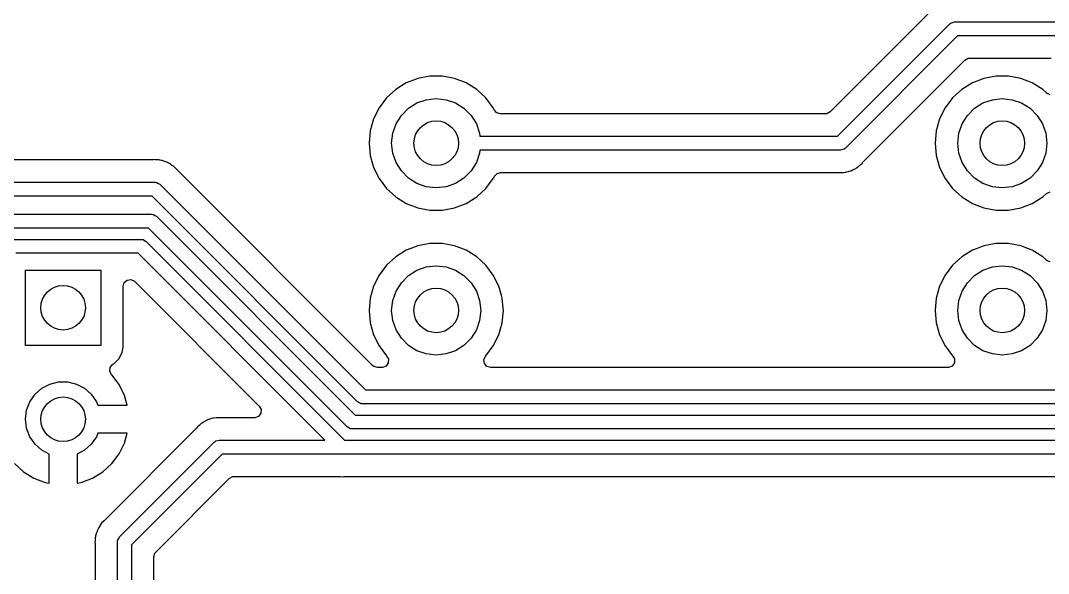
# Model space of a CAD drawing. Extents: x 0.79 to 7.48, y -4.92 to -0.79.
# Drawn here: x 1.584 to 2.31, y -2.786 to -2.396 of the extents above; entities that cross this region are included whole.
import ezdxf

# ---------------------------------------------------------------- set-up
doc = ezdxf.new("R2010")
doc.units = 0
doc.header["$MEASUREMENT"] = 0
doc.layers.add('BLACK', color=7, linetype='CONTINUOUS')

msp = doc.modelspace()

# ---------------------------------------------------------------- linework, layer by layer
at = {"layer": 'BLACK', "linetype": 'CONTINUOUS'}
for p, q in [((2.22792, -2.38849), (2.15625, -2.46016)), ((2.24293, -2.397), (2.24409, -2.39665)), ((2.24409, -2.39665), (2.31523, -2.39665)), ((2.16135, -2.47736), (2.24061, -2.39809)), ((2.24061, -2.39809), (2.24132, -2.39757)), ((2.24132, -2.39757), (2.24143, -2.39743)), ((2.24143, -2.39743), (2.24154, -2.3974)), ((2.24154, -2.3974), (2.24174, -2.39726)), ((2.24174, -2.39726), (2.24293, -2.397)), ((2.24613, -2.4065), (2.16687, -2.48576)), ((2.32015, -2.4065), (2.24613, -2.4065)), ((2.17956, -2.49537), (2.25123, -2.42369)), ((2.25123, -2.42369), (2.25365, -2.42238)), ((2.25365, -2.42238), (2.25469, -2.42226)), ((2.25469, -2.42226), (2.3123, -2.42226)), ((1.8566, -2.43979), (1.84915, -2.4444)), ((1.86171, -2.43781), (1.8566, -2.43979)), ((1.8566, -2.43979), (1.8566, -2.43979)), ((1.86477, -2.43663), (1.86171, -2.43781)), ((1.87338, -2.43502), (1.86477, -2.43663)), ((1.88214, -2.43502), (1.87338, -2.43502)), ((1.89075, -2.43663), (1.88214, -2.43502)), ((1.89891, -2.43979), (1.89075, -2.43663)), ((1.90636, -2.4444), (1.89891, -2.43979)), ((1.89891, -2.43979), (1.89891, -2.43979)), ((2.2566, -2.43979), (2.24915, -2.4444)), ((2.26171, -2.43781), (2.2566, -2.43979)), ((2.2566, -2.43979), (2.2566, -2.43979)), ((2.26477, -2.43663), (2.26171, -2.43781)), ((2.27338, -2.43502), (2.26477, -2.43663)), ((2.28214, -2.43502), (2.27338, -2.43502)), ((2.29075, -2.43663), (2.28214, -2.43502)), ((2.29891, -2.43979), (2.29075, -2.43663)), ((2.30636, -2.4444), (2.29891, -2.43979)), ((2.29891, -2.43979), (2.29891, -2.43979)), ((1.84915, -2.4444), (1.84268, -2.45031)), ((1.84915, -2.4444), (1.84915, -2.4444)), ((1.91283, -2.45031), (1.90636, -2.4444)), ((1.90636, -2.4444), (1.90636, -2.4444)), ((2.24915, -2.4444), (2.24268, -2.45031)), ((2.24915, -2.4444), (2.24915, -2.4444)), ((2.30901, -2.44682), (2.30636, -2.4444)), ((2.30636, -2.4444), (2.30636, -2.4444)), ((2.3091, -2.4469), (2.30901, -2.44682)), ((2.3116, -2.44804), (2.3091, -2.4469)), ((1.84268, -2.45031), (1.8374, -2.4573)), ((1.85812, -2.45766), (1.86409, -2.45391)), ((1.86409, -2.45391), (1.87075, -2.45158)), ((1.87075, -2.45158), (1.87776, -2.45079)), ((1.87776, -2.45079), (1.88476, -2.45158)), ((1.88476, -2.45158), (1.89142, -2.45391)), ((1.89142, -2.45391), (1.89739, -2.45766)), ((1.91811, -2.4573), (1.91283, -2.45031)), ((2.24268, -2.45031), (2.2374, -2.4573)), ((2.25812, -2.45766), (2.26409, -2.45391)), ((2.26409, -2.45391), (2.27075, -2.45158)), ((2.27075, -2.45158), (2.27776, -2.45079)), ((2.27776, -2.45079), (2.28476, -2.45158)), ((2.28476, -2.45158), (2.29142, -2.45391)), ((2.29142, -2.45391), (2.29739, -2.45766)), ((1.8374, -2.4573), (1.8335, -2.46514)), ((1.8374, -2.4573), (1.8374, -2.4573)), ((1.85313, -2.46265), (1.85812, -2.45766)), ((1.89739, -2.45766), (1.90238, -2.46265)), ((1.91891, -2.45889), (1.91811, -2.4573)), ((1.91811, -2.4573), (1.91811, -2.4573)), ((1.92064, -2.46082), (1.91891, -2.45889)), ((1.92328, -2.46159), (1.92064, -2.46082)), ((2.15279, -2.46159), (1.92328, -2.46159)), ((2.15383, -2.46148), (2.15279, -2.46159)), ((2.15625, -2.46016), (2.15383, -2.46148)), ((2.2374, -2.4573), (2.2335, -2.46514)), ((2.2374, -2.4573), (2.2374, -2.4573)), ((2.25313, -2.46265), (2.25812, -2.45766)), ((2.29739, -2.45766), (2.30238, -2.46265)), ((1.83349, -2.46514), (1.8311, -2.47356)), ((1.8335, -2.46514), (1.83349, -2.46514)), ((1.84705, -2.47527), (1.84938, -2.46862)), ((1.84938, -2.46862), (1.85313, -2.46265)), ((1.90238, -2.46265), (1.90613, -2.46862)), ((1.90613, -2.46862), (1.90846, -2.47527)), ((2.23349, -2.46514), (2.2311, -2.47356)), ((2.2335, -2.46514), (2.23349, -2.46514)), ((2.24705, -2.47527), (2.24938, -2.46862)), ((2.24938, -2.46862), (2.25313, -2.46265)), ((2.30238, -2.46265), (2.30613, -2.46862)), ((2.30613, -2.46862), (2.30846, -2.47527)), ((1.8311, -2.47356), (1.83029, -2.48228)), ((1.8311, -2.47356), (1.8311, -2.47356)), ((1.84626, -2.48228), (1.84705, -2.47527)), ((1.90846, -2.47527), (1.9087, -2.47736)), ((2.2311, -2.47356), (2.23029, -2.48228)), ((2.2311, -2.47356), (2.2311, -2.47356)), ((2.24626, -2.48228), (2.24705, -2.47527)), ((2.30846, -2.47527), (2.30925, -2.48228)), ((1.83029, -2.48228), (1.83029, -2.48228)), ((1.83029, -2.48228), (1.8311, -2.49101)), ((1.84705, -2.48929), (1.84626, -2.48228)), ((1.9087, -2.47736), (2.16135, -2.47736)), ((2.23029, -2.48228), (2.23029, -2.48228)), ((2.23029, -2.48228), (2.2311, -2.49101)), ((2.24705, -2.48929), (2.24626, -2.48228)), ((2.30925, -2.48228), (2.30846, -2.48929)), ((1.8311, -2.49101), (1.8311, -2.49101)), ((1.8311, -2.49101), (1.83349, -2.49943)), ((1.84938, -2.49595), (1.84705, -2.48929)), ((1.90846, -2.48929), (1.90613, -2.49595)), ((1.9087, -2.4872), (1.90846, -2.48929)), ((2.16339, -2.4872), (1.9087, -2.4872)), ((2.16455, -2.48686), (2.16339, -2.4872)), ((2.16574, -2.4866), (2.16455, -2.48686)), ((2.16594, -2.48645), (2.16574, -2.4866)), ((2.16605, -2.48642), (2.16594, -2.48645)), ((2.16616, -2.48629), (2.16605, -2.48642)), ((2.16687, -2.48576), (2.16616, -2.48629)), ((2.2311, -2.49101), (2.2311, -2.49101)), ((2.2311, -2.49101), (2.23349, -2.49943)), ((2.24938, -2.49595), (2.24705, -2.48929)), ((2.30846, -2.48929), (2.30613, -2.49595)), ((1.67686, -2.49407), (1.51945, -2.49407)), ((1.67769, -2.494), (1.67686, -2.49407)), ((1.67797, -2.49396), (1.67769, -2.494)), ((1.67833, -2.49389), (1.67797, -2.49396)), ((1.67928, -2.49399), (1.67833, -2.49389)), ((1.67833, -2.49389), (1.67833, -2.49389)), ((1.67998, -2.49406), (1.67928, -2.49399)), ((1.68023, -2.49407), (1.67998, -2.49406)), ((1.68189, -2.49407), (1.68023, -2.49407)), ((1.68252, -2.49425), (1.68189, -2.49407)), ((1.68189, -2.49407), (1.68189, -2.49407)), ((1.68334, -2.49441), (1.68252, -2.49425)), ((1.68399, -2.49447), (1.68334, -2.49441)), ((1.68421, -2.49456), (1.68399, -2.49447)), ((1.68399, -2.49447), (1.68399, -2.49447)), ((1.68399, -2.49447), (1.68399, -2.49447)), ((1.68553, -2.49508), (1.68421, -2.49456)), ((1.68577, -2.49516), (1.68553, -2.49508)), ((1.68737, -2.49561), (1.68577, -2.49516)), ((1.68793, -2.49595), (1.68737, -2.49561)), ((1.68867, -2.49632), (1.68793, -2.49595)), ((1.68894, -2.49643), (1.68867, -2.49632)), ((1.68928, -2.49656), (1.68894, -2.49643)), ((1.69001, -2.49711), (1.68928, -2.49656)), ((1.6906, -2.49756), (1.69001, -2.49711)), ((1.69081, -2.4977), (1.6906, -2.49756)), ((1.69223, -2.49856), (1.69081, -2.4977)), ((1.85313, -2.50192), (1.84938, -2.49595)), ((1.90613, -2.49595), (1.90238, -2.50192)), ((2.176, -2.49892), (2.17718, -2.49775)), ((2.17718, -2.49775), (2.17736, -2.49758)), ((2.17736, -2.49758), (2.17865, -2.49654)), ((2.17865, -2.49654), (2.17903, -2.496)), ((2.17903, -2.496), (2.17956, -2.49537)), ((2.25313, -2.50192), (2.24938, -2.49595)), ((2.30613, -2.49595), (2.30238, -2.50192)), ((1.69369, -2.50013), (1.69223, -2.49856)), ((1.69393, -2.50038), (1.69369, -2.50013)), ((1.83284, -2.6393), (1.69393, -2.50038)), ((1.83349, -2.49943), (1.8335, -2.49943)), ((1.8335, -2.49943), (1.8374, -2.50727)), ((1.85812, -2.50691), (1.85313, -2.50192)), ((1.90238, -2.50192), (1.89739, -2.50691)), ((1.91842, -2.50666), (1.91891, -2.50568)), ((1.91891, -2.50568), (1.92078, -2.50366)), ((1.92078, -2.50366), (1.92328, -2.50297)), ((1.92328, -2.50297), (2.16303, -2.50297)), ((2.16303, -2.50297), (2.16552, -2.50306)), ((2.16552, -2.50306), (2.16713, -2.50266)), ((2.16713, -2.50266), (2.16738, -2.50262)), ((2.16738, -2.50262), (2.16902, -2.50239)), ((2.16902, -2.50239), (2.16962, -2.50213)), ((2.16962, -2.50213), (2.17041, -2.50187)), ((2.17041, -2.50187), (2.17105, -2.50171)), ((2.17105, -2.50171), (2.17249, -2.5009)), ((2.17249, -2.5009), (2.17271, -2.50079)), ((2.17271, -2.50079), (2.17424, -2.50013)), ((2.17424, -2.50013), (2.17475, -2.49971)), ((2.17475, -2.49971), (2.17543, -2.49924)), ((2.17543, -2.49924), (2.176, -2.49892)), ((2.23349, -2.49943), (2.2335, -2.49943)), ((2.2335, -2.49943), (2.2374, -2.50727)), ((2.25812, -2.50691), (2.25313, -2.50192)), ((2.30238, -2.50192), (2.29739, -2.50691)), ((1.5109, -2.50984), (1.67905, -2.50984)), ((1.67905, -2.50984), (1.67992, -2.50997)), ((1.67992, -2.50997), (1.68009, -2.50995)), ((1.68009, -2.50995), (1.68019, -2.51001)), ((1.68019, -2.51001), (1.68043, -2.51004)), ((1.68043, -2.51004), (1.68146, -2.5107)), ((1.68146, -2.5107), (1.68253, -2.51128)), ((1.68253, -2.51128), (1.82774, -2.6565)), ((1.8374, -2.50727), (1.8374, -2.50727)), ((1.8374, -2.50727), (1.84268, -2.51426)), ((1.86409, -2.51066), (1.85812, -2.50691)), ((1.87075, -2.51299), (1.86409, -2.51066)), ((1.87776, -2.51378), (1.87075, -2.51299)), ((1.88476, -2.51299), (1.87776, -2.51378)), ((1.89142, -2.51066), (1.88476, -2.51299)), ((1.89739, -2.50691), (1.89142, -2.51066)), ((1.91283, -2.51426), (1.91811, -2.50727)), ((1.91811, -2.50727), (1.91842, -2.50666)), ((2.2374, -2.50727), (2.2374, -2.50727)), ((2.2374, -2.50727), (2.24268, -2.51426)), ((2.26409, -2.51066), (2.25812, -2.50691)), ((2.27075, -2.51299), (2.26409, -2.51066)), ((2.27776, -2.51378), (2.27075, -2.51299)), ((2.28476, -2.51299), (2.27776, -2.51378)), ((2.29142, -2.51066), (2.28476, -2.51299)), ((2.29739, -2.50691), (2.29142, -2.51066)), ((1.67701, -2.51969), (1.50886, -2.51969)), ((1.82222, -2.6649), (1.67701, -2.51969)), ((1.84268, -2.51426), (1.84915, -2.52016)), ((1.84915, -2.52016), (1.84915, -2.52016)), ((1.84915, -2.52016), (1.8566, -2.52477)), ((1.89891, -2.52477), (1.90636, -2.52016)), ((1.90636, -2.52016), (1.91283, -2.51426)), ((2.24268, -2.51426), (2.24915, -2.52016)), ((2.24915, -2.52016), (2.24915, -2.52016)), ((2.24915, -2.52016), (2.2566, -2.52477)), ((2.29891, -2.52477), (2.30636, -2.52016)), ((2.30636, -2.52016), (2.30901, -2.51775)), ((2.30901, -2.51775), (2.31148, -2.51655)), ((1.8566, -2.52477), (1.8566, -2.52477)), ((1.8566, -2.52477), (1.8566, -2.52477)), ((1.8566, -2.52477), (1.86477, -2.52794)), ((1.89075, -2.52794), (1.89891, -2.52477)), ((2.2566, -2.52477), (2.2566, -2.52477)), ((2.2566, -2.52477), (2.2566, -2.52477)), ((2.2566, -2.52477), (2.26477, -2.52794)), ((2.29075, -2.52794), (2.29891, -2.52477)), ((1.48554, -2.53248), (1.67663, -2.53248)), ((1.67663, -2.53248), (1.6775, -2.53261)), ((1.6775, -2.53261), (1.67768, -2.53259)), ((1.67768, -2.53259), (1.67777, -2.53264)), ((1.67777, -2.53264), (1.67802, -2.53268)), ((1.67802, -2.53268), (1.67904, -2.53334)), ((1.67904, -2.53334), (1.68011, -2.53392)), ((1.68011, -2.53392), (1.8204, -2.67421)), ((1.86477, -2.52794), (1.87338, -2.52955)), ((1.87338, -2.52955), (1.87338, -2.52955)), ((1.87338, -2.52955), (1.88214, -2.52955)), ((1.88214, -2.52955), (1.89075, -2.52794)), ((1.88214, -2.52955), (1.88214, -2.52955)), ((2.26477, -2.52794), (2.27338, -2.52955)), ((2.27338, -2.52955), (2.27338, -2.52955)), ((2.27338, -2.52955), (2.28214, -2.52955)), ((2.28214, -2.52955), (2.29075, -2.52794)), ((2.28214, -2.52955), (2.28214, -2.52955)), ((1.67459, -2.54232), (1.48594, -2.54232)), ((1.81488, -2.68261), (1.67459, -2.54232)), ((1.57874, -2.5502), (1.66929, -2.5502)), ((1.66929, -2.5502), (1.67016, -2.55032)), ((1.67016, -2.55032), (1.67034, -2.55031)), ((1.67034, -2.55031), (1.67043, -2.55036)), ((1.67043, -2.55036), (1.67068, -2.5504)), ((1.67068, -2.5504), (1.6717, -2.55105)), ((1.6717, -2.55105), (1.67277, -2.55164)), ((1.67277, -2.55164), (1.81306, -2.69193)), ((1.86477, -2.55474), (1.85992, -2.55662)), ((1.87338, -2.55313), (1.86477, -2.55474)), ((1.88214, -2.55313), (1.87338, -2.55313)), ((1.89075, -2.55474), (1.88214, -2.55313)), ((1.89891, -2.5579), (1.89075, -2.55474)), ((2.26477, -2.55474), (2.25992, -2.55662)), ((2.27338, -2.55313), (2.26477, -2.55474)), ((2.28214, -2.55313), (2.27338, -2.55313)), ((2.29075, -2.55474), (2.28214, -2.55313)), ((2.29891, -2.5579), (2.29075, -2.55474)), ((1.66725, -2.56004), (1.58078, -2.56004)), ((1.79914, -2.69193), (1.66725, -2.56004)), ((1.84915, -2.56251), (1.84268, -2.56842)), ((1.8566, -2.5579), (1.84915, -2.56251)), ((1.84915, -2.56251), (1.84915, -2.56251)), ((1.85992, -2.55662), (1.8566, -2.5579)), ((1.8566, -2.5579), (1.8566, -2.5579)), ((1.90636, -2.56251), (1.89891, -2.5579)), ((1.89891, -2.5579), (1.89891, -2.5579)), ((1.91283, -2.56842), (1.90636, -2.56251)), ((1.90636, -2.56251), (1.90636, -2.56251)), ((2.24915, -2.56251), (2.24268, -2.56842)), ((2.2566, -2.5579), (2.24915, -2.56251)), ((2.24915, -2.56251), (2.24915, -2.56251)), ((2.25992, -2.55662), (2.2566, -2.5579)), ((2.2566, -2.5579), (2.2566, -2.5579)), ((2.30636, -2.56251), (2.29891, -2.5579)), ((2.29891, -2.5579), (2.29891, -2.5579)), ((2.30901, -2.56493), (2.30636, -2.56251)), ((2.30636, -2.56251), (2.30636, -2.56251)), ((1.84268, -2.56842), (1.8374, -2.57541)), ((1.86409, -2.57202), (1.87075, -2.56969)), ((1.87075, -2.56969), (1.87776, -2.5689)), ((1.87776, -2.5689), (1.88476, -2.56969)), ((1.88476, -2.56969), (1.89142, -2.57202)), ((1.91811, -2.57541), (1.91283, -2.56842)), ((2.24268, -2.56842), (2.2374, -2.57541)), ((2.26409, -2.57202), (2.27075, -2.56969)), ((2.27075, -2.56969), (2.27776, -2.5689)), ((2.27776, -2.5689), (2.28476, -2.56969)), ((2.28476, -2.56969), (2.29142, -2.57202)), ((2.3091, -2.56501), (2.30901, -2.56493)), ((2.3116, -2.56615), (2.3091, -2.56501)), ((1.5876, -2.625), (1.5876, -2.57185)), ((1.5876, -2.57185), (1.64075, -2.57185)), ((1.64075, -2.57185), (1.64075, -2.625)), ((1.8374, -2.57541), (1.8335, -2.58325)), ((1.8374, -2.57541), (1.8374, -2.57541)), ((1.85313, -2.58076), (1.85812, -2.57577)), ((1.85812, -2.57577), (1.86409, -2.57202)), ((1.89142, -2.57202), (1.89739, -2.57577)), ((1.89739, -2.57577), (1.90238, -2.58076)), ((1.922, -2.58321), (1.91811, -2.57541)), ((1.91811, -2.57541), (1.91811, -2.57541)), ((2.2374, -2.57541), (2.2335, -2.58325)), ((2.2374, -2.57541), (2.2374, -2.57541)), ((2.25313, -2.58076), (2.25812, -2.57577)), ((2.25812, -2.57577), (2.26409, -2.57202)), ((2.29142, -2.57202), (2.29739, -2.57577)), ((2.29739, -2.57577), (2.30238, -2.58076)), ((1.65652, -2.58339), (1.65729, -2.58075)), ((1.65652, -2.62624), (1.65652, -2.58339)), ((1.65729, -2.58075), (1.65937, -2.57895)), ((1.65937, -2.57895), (1.66209, -2.57855)), ((1.66209, -2.57855), (1.66459, -2.5797)), ((1.66459, -2.5797), (1.66485, -2.57994)), ((1.66485, -2.57994), (1.75274, -2.66783)), ((1.83349, -2.58325), (1.8311, -2.59167)), ((1.8335, -2.58325), (1.83349, -2.58325)), ((1.84938, -2.58673), (1.85313, -2.58076)), ((1.90238, -2.58076), (1.90613, -2.58673)), ((1.92202, -2.58325), (1.922, -2.58321)), ((1.92386, -2.58973), (1.92202, -2.58325)), ((2.23349, -2.58325), (2.2311, -2.59167)), ((2.2335, -2.58325), (2.23349, -2.58325)), ((2.24938, -2.58673), (2.25313, -2.58076)), ((2.30238, -2.58076), (2.30613, -2.58673)), ((1.8311, -2.59167), (1.83029, -2.60039)), ((1.8311, -2.59167), (1.8311, -2.59167)), ((1.84705, -2.59339), (1.84938, -2.58673)), ((1.90613, -2.58673), (1.90846, -2.59339)), ((1.92441, -2.59167), (1.92386, -2.58973)), ((1.92509, -2.59898), (1.92441, -2.59167)), ((1.92441, -2.59167), (1.92441, -2.59167)), ((2.2311, -2.59167), (2.23029, -2.60039)), ((2.2311, -2.59167), (2.2311, -2.59167)), ((2.24705, -2.59339), (2.24938, -2.58673)), ((2.30613, -2.58673), (2.30846, -2.59339)), ((1.84626, -2.60039), (1.84705, -2.59339)), ((1.90846, -2.59339), (1.90925, -2.60039)), ((1.92522, -2.60039), (1.92509, -2.59898)), ((2.24626, -2.60039), (2.24705, -2.59339)), ((2.30846, -2.59339), (2.30925, -2.60039)), ((1.83029, -2.60039), (1.83029, -2.60039)), ((1.83029, -2.60039), (1.8311, -2.60912)), ((1.84705, -2.6074), (1.84626, -2.60039)), ((1.84938, -2.61406), (1.84705, -2.6074)), ((1.90846, -2.6074), (1.90613, -2.61406)), ((1.90925, -2.60039), (1.90846, -2.6074)), ((1.92441, -2.60912), (1.92522, -2.60039)), ((2.23029, -2.60039), (2.23029, -2.60039)), ((2.23029, -2.60039), (2.2311, -2.60912)), ((2.24705, -2.6074), (2.24626, -2.60039)), ((2.24938, -2.61406), (2.24705, -2.6074)), ((2.30846, -2.6074), (2.30613, -2.61406)), ((2.30925, -2.60039), (2.30846, -2.6074)), ((1.8311, -2.60912), (1.8311, -2.60912)), ((1.8311, -2.60912), (1.83349, -2.61754)), ((1.85313, -2.62003), (1.84938, -2.61406)), ((1.90613, -2.61406), (1.90238, -2.62003)), ((1.92202, -2.61754), (1.92441, -2.60912)), ((2.2311, -2.60912), (2.2311, -2.60912)), ((2.2311, -2.60912), (2.23349, -2.61754)), ((2.25313, -2.62003), (2.24938, -2.61406)), ((2.30613, -2.61406), (2.30238, -2.62003)), ((1.83349, -2.61754), (1.8335, -2.61754)), ((1.8335, -2.61754), (1.8374, -2.62538)), ((1.85812, -2.62502), (1.85313, -2.62003)), ((1.90238, -2.62003), (1.89739, -2.62502)), ((1.91811, -2.62538), (1.92202, -2.61754)), ((2.23349, -2.61754), (2.2335, -2.61754)), ((2.2335, -2.61754), (2.2374, -2.62538)), ((2.25812, -2.62502), (2.25313, -2.62003)), ((2.30238, -2.62003), (2.29739, -2.62502)), ((1.64075, -2.625), (1.5876, -2.625)), ((1.65593, -2.62993), (1.65652, -2.62624)), ((1.65652, -2.62624), (1.65652, -2.62624)), ((1.8374, -2.62538), (1.8374, -2.62538)), ((1.8374, -2.62538), (1.84268, -2.63237)), ((1.86409, -2.62877), (1.85812, -2.62502)), ((1.87075, -2.6311), (1.86409, -2.62877)), ((1.89142, -2.62877), (1.88476, -2.6311)), ((1.89739, -2.62502), (1.89142, -2.62877)), ((1.91283, -2.63237), (1.91811, -2.62538)), ((2.2374, -2.62538), (2.2374, -2.62538)), ((2.2374, -2.62538), (2.24268, -2.63237)), ((2.26409, -2.62877), (2.25812, -2.62502)), ((2.27075, -2.6311), (2.26409, -2.62877)), ((2.29142, -2.62877), (2.28476, -2.6311)), ((2.29739, -2.62502), (2.29142, -2.62877)), ((1.65013, -2.63792), (1.65366, -2.63438)), ((1.65366, -2.63438), (1.65593, -2.62993)), ((1.65593, -2.62993), (1.65593, -2.62993)), ((1.65593, -2.62993), (1.65593, -2.62993)), ((1.84268, -2.63237), (1.84283, -2.63254)), ((1.84283, -2.63254), (1.84276, -2.63261)), ((1.84276, -2.63261), (1.84396, -2.63459)), ((1.84396, -2.63459), (1.84389, -2.63734)), ((1.87776, -2.63189), (1.87075, -2.6311)), ((1.88476, -2.6311), (1.87776, -2.63189)), ((1.91144, -2.63515), (1.91258, -2.63265)), ((1.91183, -2.63787), (1.91144, -2.63515)), ((1.91258, -2.63265), (1.91268, -2.63254)), ((1.91268, -2.63254), (1.91283, -2.63237)), ((1.91268, -2.63254), (1.91268, -2.63254)), ((1.91283, -2.63237), (1.91283, -2.63237)), ((1.91283, -2.63237), (1.91283, -2.63237)), ((2.24268, -2.63237), (2.24283, -2.63254)), ((2.24283, -2.63254), (2.24276, -2.63261)), ((2.24276, -2.63261), (2.24396, -2.63459)), ((2.24396, -2.63459), (2.24389, -2.63734)), ((2.27776, -2.63189), (2.27075, -2.6311)), ((2.28476, -2.6311), (2.27776, -2.63189)), ((1.64718, -2.64326), (1.6475, -2.64053)), ((1.64839, -2.64573), (1.64718, -2.64326)), ((1.6475, -2.64053), (1.64925, -2.63841)), ((1.64925, -2.63841), (1.64978, -2.6381)), ((1.64978, -2.6381), (1.65013, -2.63792)), ((1.83365, -2.63995), (1.83284, -2.6393)), ((1.83629, -2.64073), (1.83365, -2.63995)), ((1.83924, -2.64073), (1.83629, -2.64073)), ((1.83981, -2.64069), (1.83924, -2.64073)), ((1.84234, -2.63962), (1.83981, -2.64069)), ((1.84389, -2.63734), (1.84234, -2.63962)), ((1.91363, -2.63995), (1.91183, -2.63787)), ((1.91627, -2.64073), (1.91363, -2.63995)), ((2.23924, -2.64073), (1.91627, -2.64073)), ((2.23981, -2.64069), (2.23924, -2.64073)), ((2.24234, -2.63962), (2.23981, -2.64069)), ((2.24389, -2.63734), (2.24234, -2.63962)), ((1.60475, -2.65232), (1.61097, -2.65078)), ((1.61097, -2.65078), (1.61738, -2.65078)), ((1.61738, -2.65078), (1.6236, -2.65232)), ((1.64851, -2.64587), (1.64839, -2.64573)), ((1.65367, -2.65271), (1.64851, -2.64587)), ((1.59428, -2.65954), (1.59908, -2.65529)), ((1.59908, -2.65529), (1.60475, -2.65232)), ((1.6236, -2.65232), (1.62927, -2.65529)), ((1.62927, -2.65529), (1.63406, -2.65954)), ((1.65749, -2.66038), (1.65367, -2.65271)), ((1.82774, -2.6565), (2.31543, -2.6565)), ((1.58837, -2.67081), (1.59064, -2.66482)), ((1.59064, -2.66482), (1.59428, -2.65954)), ((1.63406, -2.65954), (1.6377, -2.66482)), ((1.6377, -2.66482), (1.63865, -2.66732)), ((1.65947, -2.66732), (1.65749, -2.66038)), ((1.82329, -2.66548), (1.82222, -2.6649)), ((1.82431, -2.66614), (1.82329, -2.66548)), ((1.5876, -2.67717), (1.58837, -2.67081)), ((1.63865, -2.66732), (1.65947, -2.66732)), ((1.65947, -2.66732), (1.65947, -2.66732)), ((1.75274, -2.66783), (1.75406, -2.67024)), ((1.75406, -2.67024), (1.75386, -2.67299)), ((1.82456, -2.66617), (1.82431, -2.66614)), ((1.82465, -2.66623), (1.82456, -2.66617)), ((1.82483, -2.66621), (1.82465, -2.66623)), ((1.8257, -2.66634), (1.82483, -2.66621)), ((2.31746, -2.66634), (1.8257, -2.66634)), ((1.58837, -2.68353), (1.5876, -2.67717)), ((1.71236, -2.67989), (1.71179, -2.68021)), ((1.71305, -2.67942), (1.71236, -2.67989)), ((1.71356, -2.67901), (1.71305, -2.67942)), ((1.71508, -2.67835), (1.71356, -2.67901)), ((1.71356, -2.67901), (1.71356, -2.67901)), ((1.7153, -2.67824), (1.71508, -2.67835)), ((1.71675, -2.67742), (1.7153, -2.67824)), ((1.71739, -2.67727), (1.71675, -2.67742)), ((1.71675, -2.67742), (1.71675, -2.67742)), ((1.71817, -2.677), (1.71739, -2.67727)), ((1.71878, -2.67674), (1.71817, -2.677)), ((1.72042, -2.67652), (1.71878, -2.67674)), ((1.72066, -2.67647), (1.72042, -2.67652)), ((1.72227, -2.67608), (1.72066, -2.67647)), ((1.72476, -2.67616), (1.72227, -2.67608)), ((1.72227, -2.67608), (1.72227, -2.67608)), ((1.72227, -2.67608), (1.72227, -2.67608)), ((1.74929, -2.67616), (1.72476, -2.67616)), ((1.74964, -2.67615), (1.74929, -2.67616)), ((1.75222, -2.67519), (1.74964, -2.67615)), ((1.75386, -2.67299), (1.75222, -2.67519)), ((1.8204, -2.67421), (2.32276, -2.67421)), ((1.59064, -2.68952), (1.58837, -2.68353)), ((1.63865, -2.68701), (1.6377, -2.68952)), ((1.65947, -2.68701), (1.63865, -2.68701)), ((1.70823, -2.68377), (1.6431, -2.7489)), ((1.65749, -2.69395), (1.65947, -2.68701)), ((1.70877, -2.68313), (1.70823, -2.68377)), ((1.70915, -2.6826), (1.70877, -2.68313)), ((1.71043, -2.68155), (1.70915, -2.6826)), ((1.71062, -2.68138), (1.71043, -2.68155)), ((1.71179, -2.68021), (1.71062, -2.68138)), ((1.71179, -2.68021), (1.71179, -2.68021)), ((1.81595, -2.6832), (1.81488, -2.68261)), ((1.81698, -2.68386), (1.81595, -2.6832)), ((1.81722, -2.68389), (1.81698, -2.68386)), ((1.81732, -2.68394), (1.81722, -2.68389)), ((1.81749, -2.68393), (1.81732, -2.68394)), ((1.81836, -2.68406), (1.81749, -2.68393)), ((2.3248, -2.68406), (1.81836, -2.68406)), ((1.59428, -2.69479), (1.59064, -2.68952)), ((1.6377, -2.68952), (1.63406, -2.69479)), ((1.65367, -2.70162), (1.65749, -2.69395)), ((1.654, -2.7603), (1.72093, -2.69337)), ((1.72093, -2.69337), (1.72163, -2.69284)), ((1.72163, -2.69284), (1.72175, -2.69271)), ((1.72175, -2.69271), (1.72185, -2.69268)), ((1.72185, -2.69268), (1.72205, -2.69253)), ((1.72205, -2.69253), (1.72324, -2.69227)), ((1.72324, -2.69227), (1.72441, -2.69193)), ((1.72441, -2.69193), (1.79914, -2.69193)), ((1.81306, -2.69193), (2.333, -2.69193)), ((1.59908, -2.69904), (1.59428, -2.69479)), ((1.60433, -2.70179), (1.59908, -2.69904)), ((1.60433, -2.72239), (1.60433, -2.70179)), ((1.62927, -2.69904), (1.62402, -2.70179)), ((1.62402, -2.70179), (1.62402, -2.72239)), ((1.63406, -2.69479), (1.62927, -2.69904)), ((1.64851, -2.70846), (1.65367, -2.70162)), ((1.72645, -2.70177), (1.6624, -2.76582)), ((1.81102, -2.70177), (1.72645, -2.70177)), ((2.33504, -2.70177), (1.81102, -2.70177)), ((1.57984, -2.70846), (1.58618, -2.71424)), ((1.64217, -2.71424), (1.64851, -2.70846)), ((1.58618, -2.71424), (1.59347, -2.71875)), ((1.63488, -2.71875), (1.64217, -2.71424)), ((1.64217, -2.71424), (1.64217, -2.71424)), ((1.59347, -2.71875), (1.59347, -2.71875)), ((1.59347, -2.71875), (1.60146, -2.72185)), ((1.60146, -2.72185), (1.60433, -2.72239)), ((1.62402, -2.72239), (1.62689, -2.72185)), ((1.62689, -2.72185), (1.63488, -2.71875)), ((1.63488, -2.71875), (1.63488, -2.71875)), ((1.6796, -2.77092), (1.73155, -2.71897)), ((1.73155, -2.71897), (1.73396, -2.71765)), ((1.73396, -2.71765), (1.735, -2.71754)), ((1.735, -2.71754), (1.80818, -2.71754)), ((1.80818, -2.71754), (1.80984, -2.71754)), ((1.80984, -2.71754), (1.81009, -2.71755)), ((1.81009, -2.71755), (1.81174, -2.71772)), ((1.81174, -2.71772), (1.81238, -2.71761)), ((1.81238, -2.71761), (1.81321, -2.71754)), ((1.81321, -2.71754), (2.33469, -2.71754)), ((1.64028, -2.75222), (1.63928, -2.75354)), ((1.64042, -2.75202), (1.64028, -2.75222)), ((1.64128, -2.7506), (1.64042, -2.75202)), ((1.6431, -2.7489), (1.64128, -2.7506)), ((1.63712, -2.75949), (1.63697, -2.7603)), ((1.63719, -2.75884), (1.63712, -2.75949)), ((1.6378, -2.75729), (1.63719, -2.75883)), ((1.63719, -2.75883), (1.63719, -2.75884)), ((1.63788, -2.75706), (1.6378, -2.75729)), ((1.63833, -2.75546), (1.63788, -2.75706)), ((1.63867, -2.7549), (1.63833, -2.75546)), ((1.63833, -2.75546), (1.63833, -2.75546)), ((1.63904, -2.75415), (1.63867, -2.7549)), ((1.63928, -2.75354), (1.63904, -2.75415)), ((1.63928, -2.75354), (1.63928, -2.75354)), ((1.63678, -2.76284), (1.63661, -2.76449)), ((1.63661, -2.76449), (1.63661, -2.76449)), ((1.63661, -2.76449), (1.63672, -2.76514)), ((1.63672, -2.76514), (1.63679, -2.76597)), ((1.63679, -2.76259), (1.63678, -2.76284)), ((1.63697, -2.7603), (1.63679, -2.76094)), ((1.63679, -2.76094), (1.63679, -2.76259)), ((1.63679, -2.76597), (1.63679, -3.05089)), ((1.65256, -2.76378), (1.65268, -2.76291)), ((1.65256, -3.07087), (1.65256, -2.76378)), ((1.65267, -2.76273), (1.65272, -2.76264)), ((1.65268, -2.76291), (1.65267, -2.76273)), ((1.65272, -2.76264), (1.65276, -2.76239)), ((1.65276, -2.76239), (1.65342, -2.76137)), ((1.65342, -2.76137), (1.654, -2.7603)), ((1.6624, -2.76582), (1.6624, -3.07087)), ((1.67817, -2.77437), (1.67894, -2.77173)), ((1.67817, -2.94094), (1.67817, -2.77437)), ((1.67894, -2.77173), (1.6796, -2.77092))]:
    msp.add_line(p, q, dxfattribs=at)
at = {"layer": 'BLACK'}
for centre in [(1.87776, -2.48228), (2.27776, -2.48228), (1.61417, -2.59843), (1.87776, -2.60039), (2.27776, -2.60039), (1.61417, -2.67717)]:
    msp.add_circle(centre, 0.015748, dxfattribs=at)

doc.saveas('drawing.dxf')
